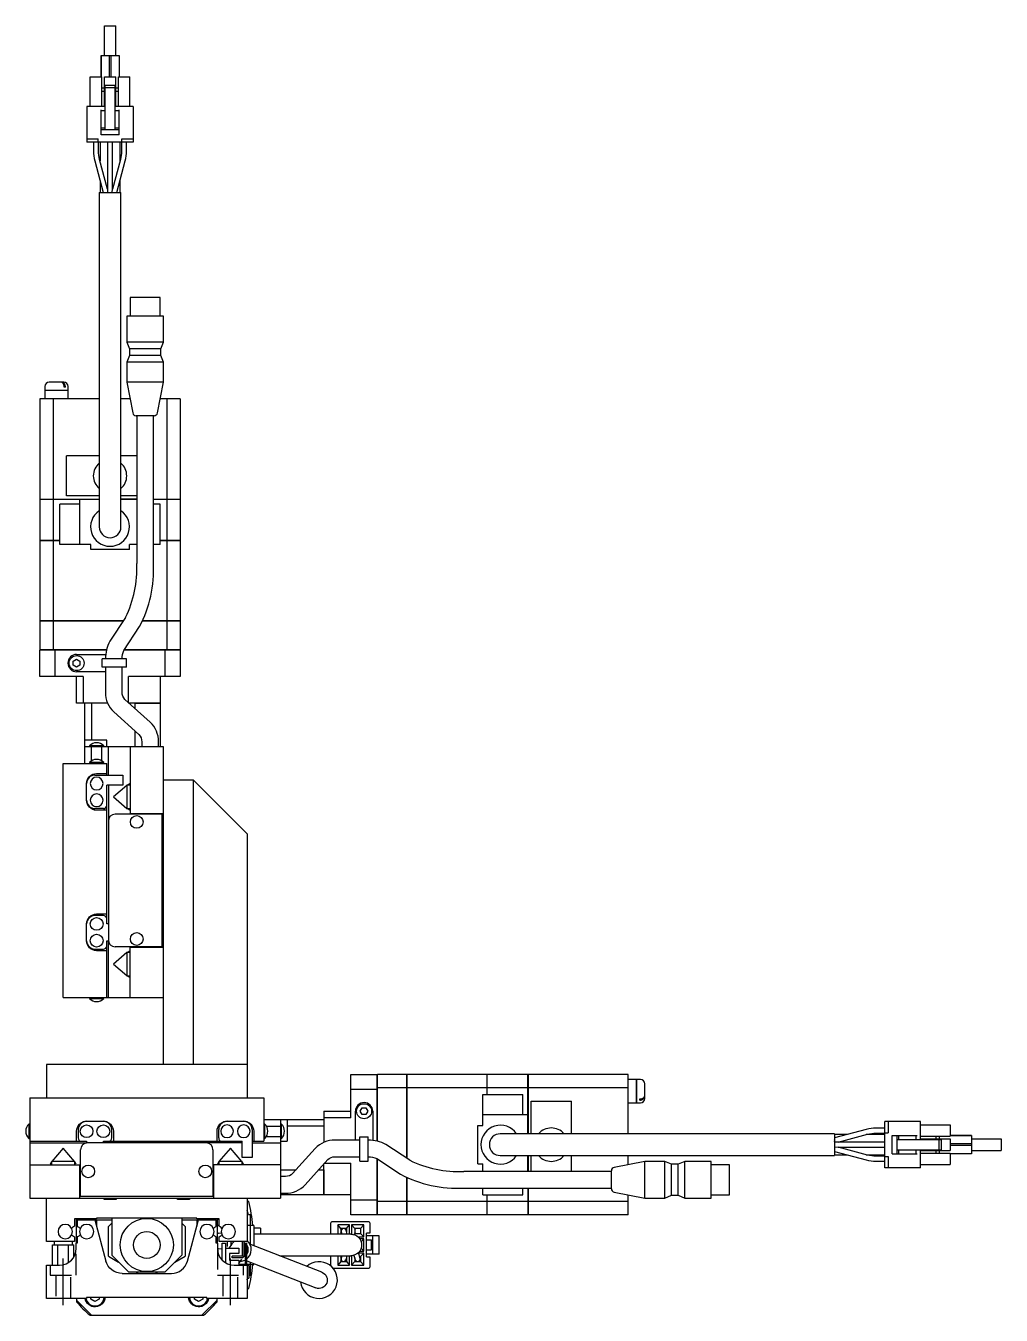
# Model space of a CAD drawing. Extents: x 0 to 1331, y -8 to 1030.
# Drawn here: x 690.7 to 982.5, y 325.6 to 711.2 of the extents above; entities that cross this region are included whole.
import ezdxf

# ---------------------------------------------------------------- set-up
doc = ezdxf.new("R2010")
doc.units = 0
doc.header["$LTSCALE"] = 0.5
doc.linetypes.add('CENTER', pattern=[50.8, 31.75, -6.35, 6.35, -6.35])
doc.linetypes.add('DASHED', pattern=[19.05, 12.7, -6.35])
for name, color, linetype in [('MSM_CENTER', 1, 'CENTER'), ('MSM_CONTINUOUS', 7, 'CONTINUOUS'), ('MSM_DASHED', 4, 'DASHED')]:
    doc.layers.add(name, color=color, linetype=linetype)

msp = doc.modelspace()

# ---------------------------------------------------------------- linework, layer by layer
at = {"layer": 'MSM_CENTER'}
for p, q in [((701.88, 328.64), (701.88, 342.64)), ((751.88, 328.64), (751.88, 342.64))]:
    msp.add_line(p, q, dxfattribs=at)
at = {"layer": 'MSM_CONTINUOUS'}
for p, q in [((714.18, 702.34), (714.18, 711.24)), ((714.18, 702.34), (714.18, 711.24)), ((714.18, 711.24), (717.58, 711.24)), ((714.18, 702.34), (714.18, 711.24)), ((717.58, 702.34), (717.58, 711.24)), ((713.18, 701.39), (713.18, 702.34)), ((713.18, 702.34), (718.58, 702.34)), ((713.18, 702.34), (713.18, 695.99)), ((715.63, 702.34), (715.63, 695.99)), ((716.13, 702.34), (716.13, 695.99)), ((718.58, 702.34), (718.58, 695.99)), ((713.18, 701.09), (713.18, 701.39)), ((713.18, 695.99), (713.18, 701.09)), ((713.18, 699.29), (713.18, 699.59)), ((713.18, 699.59), (713.18, 699.41)), ((713.18, 699.41), (713.18, 695.99)), ((713.18, 695.99), (713.18, 699.29)), ((709.98, 687.09), (709.98, 695.99)), ((709.98, 695.99), (713.38, 695.99)), ((713.38, 687.09), (713.38, 695.99)), ((714.18, 687.09), (714.18, 695.99)), ((714.18, 695.99), (717.58, 695.99)), ((717.58, 687.09), (717.58, 695.99)), ((718.38, 687.09), (718.38, 695.99)), ((718.38, 695.99), (721.78, 695.99)), ((721.78, 687.09), (721.78, 695.99)), ((713.38, 692.64), (714.18, 692.64)), ((713.38, 691.64), (714.18, 691.64)), ((714.38, 680.09), (714.38, 693.39)), ((717.38, 693.39), (714.38, 693.39)), ((717.38, 692.69), (714.38, 692.69)), ((717.38, 680.09), (717.38, 693.39)), ((717.58, 692.64), (718.38, 692.64)), ((717.58, 691.64), (718.38, 691.64)), ((708.98, 687.09), (708.98, 676.39)), ((714.38, 687.09), (708.98, 687.09)), ((722.78, 687.09), (717.38, 687.09)), ((722.78, 687.09), (722.78, 676.39)), ((713.18, 678.59), (713.18, 686.14)), ((714.38, 685.84), (713.18, 685.84)), ((718.58, 685.84), (717.38, 685.84)), ((718.58, 678.59), (718.58, 686.14)), ((714.38, 680.59), (713.18, 680.59)), ((718.58, 680.09), (713.18, 680.09)), ((718.58, 680.59), (717.38, 680.59)), ((708.98, 677.39), (712.38, 677.39)), ((722.78, 676.39), (708.98, 676.39)), ((710.93, 676.39), (710.93, 673.76)), ((712.38, 676.39), (712.38, 677.39)), ((712.43, 673.76), (712.43, 676.39)), ((712.88, 676.39), (712.88, 670.81)), ((718.58, 678.59), (713.18, 678.59)), ((715.13, 676.39), (715.13, 661.39)), ((716.63, 662.42), (716.63, 676.39)), ((718.88, 670.81), (718.88, 676.39)), ((719.33, 676.39), (719.33, 673.75)), ((719.38, 677.39), (722.78, 677.39)), ((719.38, 676.39), (719.38, 677.39)), ((720.83, 673.75), (720.83, 676.39)), ((715.13, 662.42), (712.76, 671.26)), ((719, 671.27), (716.63, 662.42)), ((711.31, 670.87), (713.85, 661.39)), ((717.9, 661.39), (720.45, 670.88)), ((712.88, 665.02), (712.88, 661.39)), ((718.88, 661.39), (718.88, 665.02)), ((712.63, 661.39), (719.13, 661.39)), ((712.63, 661.39), (712.63, 561.39)), ((716.51, 661.52), (716.63, 662.42)), ((716.63, 661.39), (716.63, 661.48)), ((719.13, 561.39), (719.13, 661.39)), ((730.88, 629.94), (721.88, 629.94)), ((721.88, 629.94), (721.88, 624.44)), ((730.88, 624.44), (730.88, 629.94)), ((731.88, 624.44), (720.88, 624.44)), ((720.88, 624.44), (720.88, 616.64)), ((731.88, 616.64), (731.88, 624.44)), ((731.88, 616.64), (720.88, 616.64)), ((720.88, 616.64), (721.73, 614.64)), ((731.03, 614.64), (721.73, 614.64)), ((721.73, 614.64), (721.73, 612.64)), ((731.03, 614.64), (731.88, 616.64)), ((731.03, 612.64), (731.03, 614.64)), ((721.73, 612.64), (720.88, 610.64)), ((731.88, 610.64), (720.88, 610.64)), ((720.88, 610.64), (720.88, 604.64)), ((731.03, 612.64), (721.73, 612.64)), ((731.88, 610.64), (731.03, 612.64)), ((731.88, 604.64), (731.88, 610.64)), ((696.38, 603.34), (696.38, 602.19)), ((703.38, 602.19), (696.38, 602.19)), ((696.38, 602.14), (696.38, 599.64)), ((703.38, 602.14), (696.38, 602.14)), ((696.43, 602.19), (696.43, 602.14)), ((702.08, 604.64), (697.68, 604.64)), ((702.17, 603.14), (702.17, 603.34)), ((702.52, 603.14), (702.17, 603.14)), ((702.52, 603.14), (702.52, 603.34)), ((703.33, 602.14), (703.33, 602.19)), ((703.38, 602.19), (703.38, 603.34)), ((703.38, 599.64), (703.38, 602.14)), ((731.88, 604.64), (720.88, 604.64)), ((720.88, 604.64), (722.68, 595.45)), ((730.07, 595.45), (731.88, 604.64)), ((712.63, 599.64), (694.88, 599.64)), ((694.88, 599.64), (694.88, 569.69)), ((698.91, 599.64), (698.91, 569.69)), ((721.86, 599.64), (719.13, 599.64)), ((736.88, 599.64), (730.89, 599.64)), ((732.85, 599.64), (732.85, 569.69)), ((736.88, 599.64), (736.88, 569.69)), ((729.09, 594.64), (723.66, 594.64)), ((723.88, 594.64), (723.88, 550.44)), ((728.88, 550.44), (728.88, 594.64)), ((702.88, 570.64), (702.88, 582.64)), ((712.63, 582.64), (702.88, 582.64)), ((723.88, 582.64), (719.13, 582.64)), ((728.88, 570.64), (728.88, 582.64)), ((694.88, 569.69), (712.63, 569.69)), ((694.88, 569.64), (694.88, 557.39)), ((694.88, 569.64), (712.63, 569.64)), ((694.93, 569.69), (694.93, 569.64)), ((698.91, 569.64), (698.91, 557.39)), ((699.16, 569.69), (699.16, 569.64)), ((700.88, 556.14), (700.88, 568.14)), ((706.88, 568.14), (700.88, 568.14)), ((712.63, 570.64), (702.88, 570.64)), ((706.88, 556.14), (706.88, 569.64)), ((723.88, 570.64), (719.13, 570.64)), ((719.13, 569.69), (723.88, 569.69)), ((723.88, 569.64), (719.13, 569.64)), ((728.88, 569.69), (736.88, 569.69)), ((728.88, 569.64), (736.88, 569.64)), ((730.88, 568.14), (728.88, 568.14)), ((730.88, 556.14), (730.88, 568.14)), ((732.59, 569.69), (732.59, 569.64)), ((732.85, 569.64), (732.85, 557.39)), ((736.83, 569.69), (736.83, 569.64)), ((736.88, 569.64), (736.88, 557.39)), ((694.88, 557.39), (700.88, 557.39)), ((694.88, 557.34), (694.88, 533.39)), ((694.88, 557.34), (700.88, 557.34)), ((694.93, 557.39), (694.93, 557.34)), ((698.91, 557.34), (698.91, 533.39)), ((699.16, 557.39), (699.16, 557.34)), ((710.1, 556.14), (700.88, 556.14)), ((710.1, 554.64), (710.1, 556.14)), ((723.88, 556.14), (721.66, 556.14)), ((721.66, 554.64), (721.66, 556.14)), ((730.88, 556.14), (728.88, 556.14)), ((730.88, 557.39), (736.88, 557.39)), ((730.88, 557.34), (736.88, 557.34)), ((732.59, 557.39), (732.59, 557.34)), ((732.85, 557.34), (732.85, 533.39)), ((736.83, 557.39), (736.83, 557.34)), ((736.88, 557.34), (736.88, 533.39)), ((721.66, 554.64), (710.1, 554.64)), ((694.88, 533.39), (719.93, 533.39)), ((694.88, 533.34), (694.88, 524.64)), ((694.88, 533.34), (719.9, 533.34)), ((694.93, 533.39), (694.93, 533.34)), ((698.91, 533.34), (698.91, 524.64)), ((699.16, 533.39), (699.16, 533.34)), ((720.54, 534.31), (715.86, 527.19)), ((725.59, 533.34), (736.88, 533.34)), ((725.62, 533.39), (736.88, 533.39)), ((732.59, 533.39), (732.59, 533.34)), ((732.85, 533.34), (732.85, 524.64)), ((736.83, 533.39), (736.83, 533.34)), ((736.88, 533.34), (736.88, 524.64)), ((720.04, 524.44), (724.71, 531.56)), ((714.85, 524.64), (694.88, 524.64)), ((694.98, 524.64), (694.88, 524.54)), ((694.88, 516.64), (694.88, 524.54)), ((714.82, 524.54), (694.88, 524.54)), ((699.42, 524.64), (699.38, 524.54)), ((699.38, 524.54), (699.38, 516.64)), ((736.88, 524.54), (720.1, 524.54)), ((736.88, 524.64), (720.16, 524.64)), ((732.34, 524.64), (732.38, 524.54)), ((732.38, 516.64), (732.38, 524.54)), ((736.88, 524.54), (736.78, 524.64)), ((736.88, 524.54), (736.88, 516.64)), ((704.88, 521.22), (705.88, 521.79)), ((704.88, 520.06), (704.88, 521.22)), ((705.88, 523.24), (714.59, 523.24)), ((705.88, 521.79), (706.88, 521.22)), ((706.88, 521.22), (706.88, 520.06)), ((713.54, 519.39), (713.54, 521.89)), ((713.79, 521.89), (713.54, 521.89)), ((720.78, 521.89), (713.79, 521.89)), ((720.78, 519.39), (720.78, 521.89)), ((705.88, 519.48), (704.88, 520.06)), ((706.88, 520.06), (705.88, 519.48)), ((714.51, 518.04), (705.88, 518.04)), ((713.79, 519.39), (713.54, 519.39)), ((720.78, 519.39), (713.79, 519.39)), ((714.51, 519.39), (714.51, 511.91)), ((719.51, 511.91), (719.51, 519.39)), ((707.88, 516.64), (694.88, 516.64)), ((705.88, 508.64), (705.88, 516.64)), ((707.88, 516.64), (707.88, 508.64)), ((736.88, 516.64), (721.38, 516.64)), ((721.38, 508.83), (721.38, 516.64)), ((730.88, 516.64), (730.88, 508.64)), ((727.88, 503), (720.35, 509.75)), ((715.17, 508.64), (705.88, 508.64)), ((708.38, 490.64), (708.38, 508.64)), ((710.38, 508.64), (710.38, 497.64)), ((717.01, 506.03), (724.54, 499.28)), ((730.88, 508.64), (721.59, 508.64)), ((723.38, 507.03), (723.38, 508.64)), ((723.38, 508.64), (730.88, 508.64)), ((730.88, 508.64), (730.88, 495.64)), ((714.88, 497.64), (708.38, 497.64)), ((714.88, 495.64), (714.88, 497.64)), ((723.38, 495.64), (723.38, 500.32)), ((731.88, 495.64), (708.38, 495.64)), ((714.03, 495.93), (709.73, 495.93)), ((709.73, 495.93), (709.73, 495.64)), ((710.34, 491.41), (710.34, 495.64)), ((713.41, 491.41), (713.41, 495.64)), ((714.03, 495.64), (714.03, 495.93)), ((715.38, 487.14), (715.38, 495.64)), ((721.88, 495.64), (721.88, 475.44)), ((725.38, 497.12), (725.38, 495.64)), ((730.38, 495.64), (730.38, 497.12)), ((731.88, 400.64), (731.88, 495.64)), ((701.88, 420.64), (701.88, 490.64)), ((701.88, 490.64), (714.88, 490.64)), ((714.03, 490.93), (709.73, 490.93)), ((709.73, 490.93), (709.73, 490.64)), ((714.03, 490.64), (714.03, 490.93)), ((714.88, 487.14), (714.88, 490.64)), ((711.38, 487.14), (719.68, 487.14)), ((711.88, 487.64), (714.88, 487.64)), ((719.68, 487.14), (719.68, 484.14)), ((708.88, 479.64), (708.88, 484.64)), ((714.88, 442.64), (714.88, 484.14)), ((719.68, 484.14), (714.88, 484.14)), ((715.38, 484.14), (715.38, 437.84)), ((720.92, 484.08), (716.88, 480.64)), ((720.88, 484.14), (720.88, 477.14)), ((721.88, 484.14), (720.88, 484.14)), ((721.75, 484.54), (721.01, 484.14)), ((721.88, 484.38), (721.75, 484.54)), ((740.88, 485.64), (731.88, 485.64)), ((740.88, 400.74), (740.88, 485.64)), ((756.88, 469.64), (740.88, 485.64)), ((716.88, 480.64), (720.92, 477.2)), ((713.88, 477.14), (711.38, 477.14)), ((714.88, 476.64), (711.88, 476.64)), ((731.38, 475.44), (717.38, 475.44)), ((720.88, 477.14), (721.88, 477.14)), ((721.01, 477.14), (721.75, 476.74)), ((721.75, 476.74), (721.88, 476.9)), ((721.88, 475.64), (731.88, 475.64)), ((730.38, 475.64), (730.38, 475.44)), ((731.38, 475.44), (731.38, 435.84)), ((756.88, 469.64), (756.88, 400.74)), ((713.88, 445.14), (711.38, 445.14)), ((711.88, 445.64), (714.88, 445.64)), ((708.88, 437.64), (708.88, 442.64)), ((715.38, 442.64), (714.88, 442.64)), ((714.88, 420.64), (714.88, 437.64)), ((714.88, 437.64), (715.39, 437.64)), ((715.38, 420.64), (715.38, 437.64)), ((731.38, 435.84), (717.38, 435.84)), ((721.88, 420.64), (721.88, 435.84)), ((730.38, 435.84), (730.38, 435.64)), ((711.38, 435.14), (713.88, 435.14)), ((714.88, 434.64), (711.88, 434.64)), ((720.95, 434.1), (716.88, 430.64)), ((720.88, 434.14), (720.88, 427.14)), ((721.88, 434.14), (720.88, 434.14)), ((721.75, 434.54), (721.01, 434.14)), ((721.88, 434.38), (721.75, 434.54)), ((731.88, 435.64), (721.88, 435.64)), ((716.88, 430.64), (720.93, 427.19)), ((720.88, 427.14), (721.88, 427.14)), ((721.01, 427.14), (721.75, 426.74)), ((721.75, 426.74), (721.88, 426.9)), ((701.88, 420.64), (731.88, 420.64)), ((709.73, 420.64), (709.73, 420.35)), ((709.73, 420.35), (714.03, 420.35)), ((714.03, 420.35), (714.03, 420.64)), ((756.88, 400.64), (696.88, 400.64)), ((696.88, 400.64), (696.88, 390.64)), ((731.88, 400.74), (740.88, 400.74)), ((740.88, 400.74), (740.98, 400.64)), ((756.78, 400.64), (756.88, 400.74)), ((756.88, 400.64), (756.88, 390.64)), ((787.88, 384.64), (787.88, 397.64)), ((787.88, 397.64), (795.78, 397.64)), ((795.78, 377.69), (795.78, 397.64)), ((795.88, 397.54), (795.78, 397.64)), ((795.88, 377.67), (795.88, 397.64)), ((804.58, 397.64), (795.88, 397.64)), ((804.58, 397.64), (804.58, 372.61)), ((804.63, 397.59), (804.58, 397.59)), ((804.63, 397.64), (804.63, 372.58)), ((828.58, 397.64), (804.63, 397.64)), ((828.58, 397.64), (828.58, 391.64)), ((828.63, 397.59), (828.58, 397.59)), ((840.88, 397.64), (828.63, 397.64)), ((828.63, 397.64), (828.63, 391.64)), ((840.88, 379.89), (840.88, 397.64)), ((840.93, 397.59), (840.88, 397.59)), ((840.93, 397.64), (840.93, 379.89)), ((870.88, 397.64), (840.93, 397.64)), ((870.88, 379.89), (870.88, 397.64)), ((804.58, 393.61), (795.88, 393.61)), ((804.63, 393.35), (804.58, 393.35)), ((828.58, 393.61), (804.63, 393.61)), ((828.63, 393.35), (828.58, 393.35)), ((840.88, 393.61), (828.63, 393.61)), ((840.93, 393.35), (840.88, 393.35)), ((870.88, 393.61), (840.93, 393.61)), ((873.38, 396.14), (870.88, 396.14)), ((873.38, 389.14), (873.38, 396.14)), ((873.43, 396.09), (873.38, 396.09)), ((873.43, 389.14), (873.43, 396.14)), ((874.58, 396.14), (873.43, 396.14)), ((875.88, 390.44), (875.88, 394.84)), ((691.88, 390.64), (761.88, 390.64)), ((691.88, 390.64), (691.88, 360.64)), ((761.88, 390.64), (761.88, 377.64)), ((795.78, 393.14), (787.88, 393.14)), ((795.88, 393.1), (795.78, 393.14)), ((827.38, 382.42), (827.38, 391.64)), ((827.38, 391.64), (839.38, 391.64)), ((839.38, 385.64), (839.38, 391.64)), ((841.88, 379.89), (841.88, 389.64)), ((841.88, 389.64), (853.88, 389.64)), ((853.88, 379.89), (853.88, 389.64)), ((874.38, 390.35), (874.58, 390.35)), ((874.38, 389.99), (874.38, 390.35)), ((874.38, 389.99), (874.58, 389.99)), ((779.88, 386.64), (779.88, 377.35)), ((779.88, 386.64), (787.88, 386.64)), ((789.28, 378.01), (789.28, 386.64)), ((790.72, 386.64), (791.3, 387.64)), ((791.3, 385.64), (790.72, 386.64)), ((791.3, 387.64), (792.45, 387.64)), ((792.45, 385.64), (791.3, 385.64)), ((792.45, 387.64), (793.03, 386.64)), ((793.03, 386.64), (792.45, 385.64)), ((794.48, 386.64), (794.48, 377.93)), ((827.38, 385.64), (840.88, 385.64)), ((870.88, 389.14), (873.38, 389.14)), ((873.38, 389.19), (873.43, 389.19)), ((873.43, 389.14), (874.58, 389.14)), ((691.58, 382.79), (691.58, 378.49)), ((691.88, 382.79), (691.58, 382.79)), ((708.88, 383.64), (713.88, 383.64)), ((750.88, 383.64), (755.88, 383.64)), ((761.88, 384.14), (779.88, 384.14)), ((762.17, 382.79), (761.88, 382.79)), ((762.17, 378.49), (762.17, 382.79)), ((762.65, 382.17), (766.88, 382.17)), ((766.88, 384.14), (766.88, 360.64)), ((767.17, 382.79), (766.88, 382.79)), ((767.17, 378.49), (767.17, 382.79)), ((768.88, 384.14), (768.88, 377.64)), ((779.88, 382.14), (768.88, 382.14)), ((787.88, 384.64), (779.88, 384.64)), ((825.88, 370.86), (825.88, 382.42)), ((825.88, 382.42), (827.38, 382.42)), ((958.33, 383.54), (947.63, 383.54)), ((947.63, 369.74), (947.63, 383.54)), ((948.63, 383.54), (948.63, 380.14)), ((958.33, 378.14), (958.33, 383.54)), ((958.33, 382.54), (967.23, 382.54)), ((967.23, 382.54), (967.23, 379.14)), ((691.58, 378.49), (691.88, 378.49)), ((705.88, 377.64), (705.88, 380.64)), ((706.38, 381.14), (706.38, 378.64)), ((716.38, 378.64), (716.38, 381.14)), ((716.88, 380.64), (716.88, 377.64)), ((747.88, 377.64), (747.88, 380.64)), ((748.38, 378.64), (748.38, 381.14)), ((758.38, 381.14), (758.38, 372.84)), ((758.88, 380.64), (758.88, 377.64)), ((761.88, 378.49), (762.17, 378.49)), ((762.65, 379.1), (766.88, 379.1)), ((766.88, 378.49), (767.17, 378.49)), ((790.63, 378.01), (783.15, 378.01)), ((790.63, 378.98), (793.13, 378.98)), ((790.63, 378.72), (790.63, 378.98)), ((790.63, 371.74), (790.63, 378.72)), ((793.13, 378.72), (793.13, 378.98)), ((793.13, 371.74), (793.13, 378.72)), ((932.63, 379.89), (832.63, 379.89)), ((942.11, 381.21), (932.63, 378.66)), ((932.63, 379.89), (932.63, 373.39)), ((936.26, 379.64), (932.63, 379.64)), ((933.66, 377.39), (942.5, 379.76)), ((947.63, 379.64), (942.05, 379.64)), ((947.63, 381.59), (945, 381.59)), ((945, 380.09), (947.63, 380.09)), ((947.63, 380.14), (948.63, 380.14)), ((949.83, 373.94), (949.83, 379.34)), ((949.83, 379.34), (957.38, 379.34)), ((951.33, 373.94), (951.33, 379.34)), ((951.33, 378.14), (964.63, 378.14)), ((951.83, 378.14), (951.83, 379.34)), ((957.08, 378.14), (957.08, 379.34)), ((958.33, 379.14), (967.23, 379.14)), ((958.33, 378.34), (967.23, 378.34)), ((962.88, 379.14), (962.88, 378.34)), ((963.88, 379.14), (963.88, 378.34)), ((963.93, 375.14), (963.93, 378.14)), ((964.63, 375.14), (964.63, 378.14)), ((967.23, 379.34), (970.53, 379.34)), ((970.64, 379.34), (967.23, 379.34)), ((967.23, 379.34), (972.33, 379.34)), ((973.58, 379.34), (967.23, 379.34)), ((967.23, 378.34), (967.23, 374.94)), ((970.53, 379.34), (970.83, 379.34)), ((970.83, 379.34), (970.64, 379.34)), ((972.33, 379.34), (972.63, 379.34)), ((972.63, 379.34), (973.58, 379.34)), ((973.58, 379.34), (973.58, 373.94)), ((973.58, 378.34), (982.48, 378.34)), ((973.58, 378.34), (982.48, 378.34)), ((973.58, 378.34), (982.48, 378.34)), ((982.48, 378.34), (982.48, 374.94)), ((691.88, 377.64), (708.88, 377.64)), ((691.88, 377.14), (708.88, 377.14)), ((701.88, 375.64), (698.43, 371.58)), ((705.28, 371.64), (701.88, 375.64)), ((707.08, 361.14), (707.08, 375.14)), ((708.88, 377.64), (708.88, 377.13)), ((755.38, 377.14), (709.08, 377.14)), ((713.88, 377.14), (713.88, 377.64)), ((713.88, 377.64), (755.38, 377.64)), ((746.68, 375.14), (746.68, 361.14)), ((751.88, 375.64), (748.44, 371.59)), ((755.28, 371.64), (751.88, 375.64)), ((755.38, 372.84), (755.38, 377.64)), ((758.38, 377.64), (761.88, 377.64)), ((758.38, 377.14), (766.88, 377.14)), ((766.88, 377.64), (768.88, 377.64)), ((777.27, 375.5), (770.51, 367.98)), ((805.54, 371.98), (798.43, 376.66)), ((932.72, 377.39), (932.63, 377.67)), ((947.63, 377.39), (932.63, 377.39)), ((932.63, 375.89), (932.72, 375.89)), ((932.63, 374.61), (942.12, 372.07)), ((932.76, 376), (933.66, 375.89)), ((933.66, 375.89), (947.63, 375.89)), ((942.5, 373.52), (933.66, 375.89)), ((951.33, 375.14), (964.63, 375.14)), ((951.83, 373.94), (951.83, 375.14)), ((957.08, 373.94), (957.08, 375.14)), ((958.33, 369.74), (958.33, 375.14)), ((958.33, 374.94), (967.23, 374.94)), ((958.33, 374.14), (967.23, 374.14)), ((962.88, 374.94), (962.88, 374.14)), ((963.88, 374.94), (963.88, 374.14)), ((973.58, 376.89), (967.23, 376.89)), ((973.58, 376.39), (967.23, 376.39)), ((967.23, 374.14), (967.23, 370.74)), ((973.58, 374.94), (982.48, 374.94)), ((691.88, 370.64), (707.08, 370.64)), ((698.38, 371.51), (697.98, 370.76)), ((697.98, 370.76), (698.14, 370.64)), ((705.38, 371.64), (698.38, 371.64)), ((698.38, 371.64), (698.38, 370.64)), ((705.38, 370.64), (705.38, 371.64)), ((705.78, 370.76), (705.38, 371.51)), ((705.62, 370.64), (705.78, 370.76)), ((706.88, 360.64), (706.88, 370.64)), ((766.88, 370.64), (746.68, 370.64)), ((746.88, 370.64), (746.88, 360.64)), ((748.38, 371.51), (747.98, 370.76)), ((747.98, 370.76), (748.14, 370.64)), ((755.38, 371.64), (748.38, 371.64)), ((748.38, 371.64), (748.38, 370.64)), ((758.38, 372.84), (755.38, 372.84)), ((755.38, 370.64), (755.38, 371.64)), ((755.78, 370.76), (755.38, 371.51)), ((755.62, 370.64), (755.78, 370.76)), ((774.24, 364.64), (780.99, 372.17)), ((779.88, 361.64), (779.88, 370.93)), ((780.07, 371.14), (787.88, 371.14)), ((783.15, 373.01), (790.63, 373.01)), ((787.88, 355.64), (787.88, 371.14)), ((790.63, 371.74), (793.13, 371.74)), ((795.68, 372.48), (802.8, 367.8)), ((795.78, 355.64), (795.78, 372.42)), ((795.88, 355.64), (795.88, 372.35)), ((825.88, 370.86), (827.38, 370.86)), ((827.38, 368.64), (827.38, 370.86)), ((832.63, 373.39), (932.63, 373.39)), ((840.88, 368.64), (840.88, 373.39)), ((840.93, 373.39), (840.93, 368.64)), ((841.88, 368.64), (841.88, 373.39)), ((853.88, 368.64), (853.88, 373.39)), ((875.88, 371.64), (866.68, 369.83)), ((870.88, 370.66), (870.88, 373.39)), ((875.88, 360.64), (875.88, 371.64)), ((881.88, 371.64), (875.88, 371.64)), ((881.88, 360.64), (881.88, 371.64)), ((883.88, 370.79), (881.88, 371.64)), ((883.88, 361.49), (883.88, 370.79)), ((885.88, 370.79), (883.88, 370.79)), ((887.88, 371.64), (885.88, 370.79)), ((885.88, 361.49), (885.88, 370.79)), ((887.88, 360.64), (887.88, 371.64)), ((895.68, 371.64), (887.88, 371.64)), ((895.68, 360.64), (895.68, 371.64)), ((901.18, 370.64), (895.68, 370.64)), ((901.18, 361.64), (901.18, 370.64)), ((932.63, 373.64), (936.26, 373.64)), ((942.05, 373.64), (947.63, 373.64)), ((947.63, 373.19), (944.99, 373.19)), ((944.99, 371.69), (947.63, 371.69)), ((947.63, 373.14), (948.63, 373.14)), ((948.63, 373.14), (948.63, 369.74)), ((949.83, 373.94), (957.38, 373.94)), ((958.33, 370.74), (967.23, 370.74)), ((973.58, 373.94), (967.23, 373.94)), ((766.88, 369.14), (771.56, 369.14)), ((768.36, 367.14), (766.88, 367.14)), ((778.27, 369.14), (779.88, 369.14)), ((779.88, 369.14), (779.88, 361.64)), ((804.58, 366.92), (804.58, 355.64)), ((804.63, 366.9), (804.63, 355.64)), ((865.88, 368.64), (821.68, 368.64)), ((865.88, 363.43), (865.88, 368.85)), ((958.33, 369.74), (947.63, 369.74)), ((821.68, 363.64), (865.88, 363.64)), ((827.38, 361.64), (827.38, 363.64)), ((839.38, 361.64), (839.38, 363.64)), ((840.88, 363.64), (840.88, 355.64)), ((840.93, 363.64), (840.93, 355.64)), ((841.88, 363.64), (853.88, 363.64)), ((691.88, 360.64), (766.88, 360.64)), ((696.88, 347.64), (696.88, 360.64)), ((707.08, 362.14), (706.88, 362.14)), ((746.68, 361.14), (707.08, 361.14)), ((714.08, 360.29), (714.08, 360.64)), ((717.68, 360.29), (714.08, 360.29)), ((716.63, 360.64), (716.63, 360.29)), ((717.68, 360.64), (717.68, 360.29)), ((736.08, 360.29), (736.08, 360.64)), ((739.68, 360.29), (736.08, 360.29)), ((737.13, 360.29), (737.13, 360.64)), ((739.68, 360.64), (739.68, 360.29)), ((746.88, 362.14), (746.68, 362.14)), ((756.88, 360.64), (756.88, 347.64)), ((757.45, 359.64), (756.88, 359.64)), ((766.88, 362.14), (768.36, 362.14)), ((779.88, 361.64), (766.88, 361.64)), ((787.88, 361.64), (779.88, 361.64)), ((787.88, 360.14), (795.78, 360.14)), ((795.88, 360.18), (795.78, 360.14)), ((804.58, 359.67), (795.88, 359.67)), ((804.63, 359.92), (804.58, 359.92)), ((828.58, 359.67), (804.63, 359.67)), ((827.38, 361.64), (839.38, 361.64)), ((828.58, 361.64), (828.58, 355.64)), ((828.63, 359.92), (828.58, 359.92)), ((828.63, 361.64), (828.63, 355.64)), ((840.88, 359.67), (828.63, 359.67)), ((840.93, 359.92), (840.88, 359.92)), ((870.88, 359.67), (840.93, 359.67)), ((866.68, 362.44), (875.88, 360.64)), ((870.88, 355.64), (870.88, 361.62)), ((875.88, 360.64), (881.88, 360.64)), ((881.88, 360.64), (883.88, 361.49)), ((883.88, 361.49), (885.88, 361.49)), ((885.88, 361.49), (887.88, 360.64)), ((887.88, 360.64), (895.68, 360.64)), ((895.68, 361.64), (901.18, 361.64)), ((757.28, 355.64), (756.88, 357.03)), ((757.88, 355.64), (757.28, 355.64)), ((757.88, 346.81), (757.88, 355.64)), ((795.78, 355.64), (787.88, 355.64)), ((795.78, 355.64), (795.88, 355.74)), ((804.58, 355.64), (795.88, 355.64)), ((804.63, 355.69), (804.58, 355.69)), ((828.58, 355.64), (804.63, 355.64)), ((828.63, 355.69), (828.58, 355.69)), ((840.88, 355.64), (828.63, 355.64)), ((840.93, 355.69), (840.88, 355.69)), ((870.88, 355.64), (840.93, 355.64)), ((705.28, 352.25), (704.92, 352.04)), ((711.88, 354.44), (705.28, 354.44)), ((705.28, 354.44), (705.28, 352.25)), ((705.88, 347.14), (705.88, 354.44)), ((706.08, 354.14), (706.08, 352.17)), ((706.08, 354.14), (716.38, 354.14)), ((711.38, 354.14), (714.67, 341.84)), ((741.88, 354.64), (711.88, 354.64)), ((711.88, 354.64), (711.88, 354.44)), ((711.88, 354.14), (711.88, 352.27)), ((716.38, 353.14), (715.38, 352.14)), ((715.38, 343.33), (715.38, 352.14)), ((716.38, 354.64), (716.38, 343.64)), ((737.38, 354.64), (737.38, 343.64)), ((737.38, 354.14), (747.68, 354.14)), ((738.38, 352.14), (737.38, 353.14)), ((738.38, 352.14), (738.38, 343.33)), ((739.08, 341.84), (742.38, 354.14)), ((741.88, 354.44), (741.88, 354.64)), ((748.48, 354.44), (741.88, 354.44)), ((741.88, 354.14), (741.88, 352.27)), ((747.68, 352.17), (747.68, 354.14)), ((747.88, 354.44), (747.88, 347.14)), ((748.48, 352.42), (747.88, 352.42)), ((748.33, 354.27), (748.48, 354.26)), ((748.48, 352.25), (748.48, 354.44)), ((748.84, 352.04), (748.48, 352.25)), ((757.88, 352.42), (756.88, 352.42)), ((758.88, 352.46), (757.88, 352.46)), ((758.88, 352.46), (758.88, 346.42)), ((760.88, 351.64), (758.88, 351.64)), ((760.88, 351.64), (760.88, 349.89)), ((781.98, 349.89), (781.98, 353.24)), ((793.28, 353.54), (782.28, 353.54)), ((787.53, 352.64), (783.98, 352.64)), ((783.98, 352.64), (783.98, 349.89)), ((784.88, 351.59), (783.98, 352.64)), ((784.88, 351.59), (784.88, 350.09)), ((786.63, 351.59), (784.88, 351.59)), ((784.88, 351.21), (785.25, 351.59)), ((786.82, 349.89), (786.47, 351.05)), ((786.63, 351.59), (787.53, 352.64)), ((786.63, 351.59), (786.63, 350.53)), ((787.53, 349.89), (787.53, 352.64)), ((788.13, 352.64), (788.13, 349.88)), ((791.78, 352.64), (788.13, 352.64)), ((789.08, 351.59), (788.13, 352.64)), ((789.08, 351.59), (789.08, 350.09)), ((790.83, 351.59), (789.08, 351.59)), ((789.08, 351.21), (789.45, 351.59)), ((790.83, 351.59), (791.78, 352.64)), ((790.83, 351.59), (790.83, 350.09)), ((791.78, 349.04), (791.78, 352.64)), ((793.58, 353.24), (793.58, 350.14)), ((705.28, 347.64), (696.88, 347.64)), ((699.13, 347.64), (699.13, 346.64)), ((704.63, 346.64), (704.63, 347.64)), ((704.92, 349.24), (705.28, 349.03)), ((705.28, 349.03), (705.28, 347.64)), ((705.78, 345.64), (705.78, 347.14)), ((706.08, 347.14), (705.78, 347.14)), ((706.08, 349.1), (706.08, 347.14)), ((747.68, 347.14), (747.68, 349.1)), ((747.98, 347.14), (747.68, 347.14)), ((747.98, 347.14), (747.98, 345.64)), ((748.33, 350.21), (749.16, 350.28)), ((748.48, 349.03), (748.84, 349.24)), ((748.48, 347.64), (748.48, 349.03)), ((756.88, 347.64), (748.48, 347.64)), ((749.38, 342.17), (749.38, 347.14)), ((749.38, 347.14), (750.38, 347.14)), ((750.38, 347.14), (750.38, 341.37)), ((750.98, 346.23), (750.98, 347.64)), ((752.08, 346.62), (752.08, 347.64)), ((755.38, 347.64), (755.38, 343.34)), ((755.88, 347.64), (755.88, 343.34)), ((756.28, 347.14), (756.78, 347.14)), ((756.28, 347.14), (756.28, 340.64)), ((756.78, 340.64), (756.78, 347.14)), ((787.88, 349.89), (758.88, 349.89)), ((784.88, 350.09), (784.71, 349.89)), ((785.17, 350.17), (784.88, 350.46)), ((784.88, 350.09), (785.19, 350.09)), ((785.03, 350.62), (785.25, 349.89)), ((789.08, 350.09), (788.78, 349.76)), ((789.45, 350.09), (789.08, 350.46)), ((789.08, 350.09), (790.83, 350.09)), ((790.07, 349.04), (791.78, 349.04)), ((791.78, 348.44), (790.58, 348.44)), ((790.83, 350.09), (791.78, 349.04)), ((790.99, 347.57), (791.78, 348.44)), ((791.78, 344.84), (791.78, 348.44)), ((793.58, 350.14), (792.58, 350.14)), ((792.58, 343.14), (792.58, 350.14)), ((796.38, 349.34), (792.58, 349.34)), ((792.58, 348.14), (794.08, 348.14)), ((794.08, 345.14), (794.08, 348.14)), ((794.46, 343.94), (794.46, 349.34)), ((796.38, 343.94), (796.38, 349.34)), ((698.7, 340.64), (698.7, 346.64)), ((698.7, 346.64), (705.05, 346.64)), ((700.29, 340.64), (700.29, 346.64)), ((703.46, 341.42), (703.46, 346.64)), ((705.05, 343.05), (705.05, 346.64)), ((715.38, 343.33), (718.46, 341.55)), ((716.38, 343.64), (721.38, 338.64)), ((732.38, 338.64), (737.38, 343.64)), ((735.29, 341.55), (738.38, 343.33)), ((749.38, 345.38), (748.33, 345.47)), ((750.38, 345.64), (754.38, 345.64)), ((752.29, 346.92), (751.4, 345.64)), ((754.38, 344.14), (751.58, 344.14)), ((751.58, 344.14), (751.58, 342.14)), ((752.38, 342.84), (752.38, 343.34)), ((755.38, 343.34), (752.38, 343.34)), ((754.38, 345.64), (754.38, 344.14)), ((755.88, 343.32), (756.28, 343.9)), ((779.28, 338.47), (757.75, 346.86)), ((766.66, 343.39), (787.88, 343.39)), ((781.98, 340.3), (781.98, 343.39)), ((783.98, 343.39), (783.98, 340.64)), ((784.88, 343.19), (784.71, 343.39)), ((784.88, 343.19), (784.88, 341.69)), ((785.19, 343.19), (784.88, 343.19)), ((785.25, 343.39), (785.03, 342.65)), ((786.47, 342.22), (786.82, 343.39)), ((787.53, 340.64), (787.53, 343.39)), ((788.13, 343.4), (788.13, 340.64)), ((788.91, 343.37), (788.78, 343.52)), ((788.86, 343.54), (789.23, 342.24)), ((790.67, 342.64), (790.19, 344.36)), ((791.78, 344.24), (790.23, 344.24)), ((790.52, 343.19), (790.83, 343.19)), ((790.58, 344.84), (791.78, 344.84)), ((790.83, 343.19), (791.78, 344.24)), ((790.83, 343.19), (790.83, 341.69)), ((790.99, 345.71), (791.78, 344.84)), ((791.78, 340.64), (791.78, 344.24)), ((792.58, 345.14), (794.08, 345.14)), ((796.38, 343.94), (792.58, 343.94)), ((696.88, 330.64), (696.88, 340.64)), ((696.88, 340.64), (700.78, 340.64)), ((749.38, 342.69), (749.17, 342.39)), ((751.58, 342.14), (754.38, 342.14)), ((755.38, 342.84), (752.38, 342.84)), ((752.98, 340.64), (756.88, 340.64)), ((754.38, 341.14), (755.26, 342.42)), ((754.38, 342.14), (754.38, 340.64)), ((754.38, 340.86), (756.28, 340.86)), ((756.2, 342.1), (756.28, 342.07)), ((756.78, 341.88), (777.47, 333.81)), ((756.78, 340.86), (757.88, 340.86)), ((756.88, 340.64), (756.88, 330.64)), ((757.38, 340.54), (756.88, 340.54)), ((757.38, 340.54), (757.38, 336.74)), ((757.88, 337.64), (757.88, 341.45)), ((757.88, 340.82), (758.88, 340.82)), ((758.88, 341.06), (758.88, 340.82)), ((782.54, 339.74), (793.28, 339.74)), ((784.88, 341.69), (783.98, 340.64)), ((783.98, 340.64), (787.53, 340.64)), ((784.88, 342.81), (785.17, 343.1)), ((785.25, 341.69), (784.88, 342.06)), ((784.88, 341.69), (786.63, 341.69)), ((786.63, 342.75), (786.63, 341.69)), ((786.63, 341.69), (787.53, 340.64)), ((789.08, 341.69), (788.13, 340.64)), ((788.13, 340.64), (791.78, 340.64)), ((789.08, 342.78), (789.08, 341.69)), ((789.45, 341.69), (789.08, 342.06)), ((789.08, 341.69), (790.83, 341.69)), ((790.83, 341.69), (791.78, 340.64)), ((792.58, 343.14), (793.58, 343.14)), ((793.58, 343.14), (793.58, 340.04)), ((719.5, 338.14), (734.25, 338.14)), ((721.38, 338.64), (732.38, 338.64)), ((723.51, 338.64), (724.38, 338.14)), ((729.38, 338.14), (730.24, 338.64)), ((756.88, 336.24), (757.02, 336.74)), ((756.88, 336.74), (757.38, 336.74)), ((757.38, 337.64), (757.88, 337.64)), ((756.88, 333.64), (757.45, 333.64)), ((708.88, 330.64), (696.88, 330.64)), ((705.88, 330.64), (705.88, 329.67)), ((705.88, 330.14), (710.38, 325.64)), ((744.88, 330.94), (708.88, 330.94)), ((708.88, 330.94), (708.88, 330.64)), ((710.13, 330.42), (710.13, 330.94)), ((711.38, 329.69), (710.13, 330.42)), ((712.63, 330.42), (711.38, 329.69)), ((712.63, 330.94), (712.63, 330.42)), ((741.13, 330.42), (741.13, 330.94)), ((742.38, 329.69), (741.13, 330.42)), ((743.63, 330.42), (742.38, 329.69)), ((743.38, 325.64), (747.88, 330.14)), ((743.63, 330.94), (743.63, 330.42)), ((744.88, 330.64), (744.88, 330.94)), ((756.88, 330.64), (744.88, 330.64)), ((747.88, 329.67), (747.88, 330.64)), ((709.91, 325.64), (743.85, 325.64))]:
    msp.add_line(p, q, dxfattribs=at)
for centre, radius in [((705.88, 520.64), 2.25), ((723.88, 473.14), 1.9), ((711.88, 442.64), 1.9), ((723.88, 438.14), 1.9), ((711.88, 437.64), 1.9), ((791.88, 386.64), 2.25), ((708.88, 380.64), 1.9), ((713.88, 380.64), 1.9), ((709.38, 368.64), 1.9), ((744.38, 368.64), 1.9), ((726.88, 346.64), 7.95), ((726.88, 346.64), 4)]:
    msp.add_circle(centre, radius, dxfattribs=at)
at = {"layer": 'MSM_CONTINUOUS', "extrusion": (0, 0, -1)}
for centre, radius in [((-711.88, 484.64), 1.9), ((-711.88, 479.64), 1.9), ((-750.88, 380.64), 1.9), ((-755.88, 380.64), 1.9), ((-702.48, 350.64), 2.15), ((-708.88, 350.64), 2.15), ((-744.88, 350.64), 2.15), ((-751.28, 350.64), 2.15)]:
    msp.add_circle(centre, radius, dxfattribs=at)
at = {"layer": 'MSM_CONTINUOUS'}
for centre, radius, start, end in [((722.08, 673.76), 11.15, 179.9911, 195.0006), ((709.72, 673.75), 11.11, 345, 0.006), ((697.68, 603.34), 1.3, 90, 180), ((701.21, 603.83), 0.809, 33.6126, 87.2927), ((701.52, 603.75), 0.891, 28.7486, 85.0367), ((700.56, 603.36), 1.61, 359.2584, 34.7863), ((702.08, 603.34), 1.3, 0, 90), ((700.86, 603.35), 1.66, 359.4455, 29.7231), ((723.66, 595.64), 1, 191.1187, 270), ((729.09, 595.64), 1, 270, 348.8813), ((715.88, 576.64), 5, 130.5416, 229.4584), ((715.88, 576.64), 5, 310.5416, 49.4584), ((715.88, 561.39), 5.82, 123.9465, 56.0535), ((715.88, 561.39), 3.25, 180, 360), ((690.76, 548.88), 33.15, 333.9155, 2.6872), ((692.57, 548.54), 36.36, 332.1486, 2.9777), ((725.26, 521.99), 10.74, 151.0436, 180.5246), ((705.88, 520.64), 2.6, 90, 270), ((722.4, 511.8), 7.9, 179.1704, 226.9119), ((722.48, 497.23), 7.9, 359.1704, 46.9119), ((711.88, 493.84), 3, 44.22, 135.78), ((711.88, 488.84), 3, 44.22, 135.78), ((711.38, 484.64), 2.5, 90, 180), ((711.38, 479.64), 2.5, 180, 270), ((713.88, 478.14), 1, 270, 0), ((717.38, 473.44), 2, 90, 180), ((711.38, 442.64), 2.5, 90, 180), ((713.88, 444.14), 1, 0, 90), ((711.38, 437.64), 2.5, 180, 270), ((713.88, 436.14), 1, 270, 0), ((717.38, 437.84), 2, 180, 270), ((711.88, 422.44), 3, 224.22, 315.78), ((874.58, 394.84), 1.3, 0, 90), ((874.6, 391.96), 1.61, 269.2584, 304.7863), ((874.58, 390.44), 1.3, 270, 360), ((874.59, 391.66), 1.66, 269.4455, 299.7231), ((874.99, 390.99), 0.891, 298.7486, 355.0367), ((875.07, 391.31), 0.809, 303.6126, 357.2927), ((791.88, 386.64), 2.6, 0, 180), ((693.68, 380.64), 3, 134.22, 225.78), ((708.88, 381.14), 2.5, 90, 180), ((713.88, 381.14), 2.5, 0, 90), ((750.88, 381.14), 2.5, 90, 180), ((755.88, 381.14), 2.5, 0, 90), ((760.08, 380.64), 3, 314.22, 45.78), ((765.08, 380.64), 3, 314.22, 45.78), ((832.63, 376.64), 5.82, 33.9465, 326.0534), ((707.38, 378.64), 1, 180, 270), ((715.38, 378.64), 1, 270, 0), ((749.38, 378.64), 1, 180, 270), ((783.03, 370.11), 7.9, 89.1704, 136.9119), ((793.23, 367.26), 10.74, 61.0436, 90.5246), ((832.63, 376.64), 3.25, 90, 270), ((847.88, 376.64), 5, 40.5416, 139.4584), ((927.7, 376.51), 5.17, 9.8115, 17.9539), ((945, 370.44), 11.15, 89.9911, 105.0006), ((709.08, 375.14), 2, 90, 180), ((744.68, 375.14), 2, 0, 90), ((936.53, 374.55), 4.04, 158.9093, 165.0635), ((820.12, 401.76), 33.15, 243.9155, 272.6872), ((847.88, 376.64), 5, 220.5416, 319.4584), ((944.99, 382.8), 11.11, 255, 270.006), ((819.78, 399.95), 36.36, 242.1486, 272.9777), ((866.88, 368.85), 1, 101.1187, 180), ((768.47, 370.03), 7.9, 269.1704, 316.9119), ((866.88, 363.43), 1, 180, 258.8813), ((698.87, 346.64), 60, 5.5664, 12.5133), ((705.79, 350.52), 1.75, 120, 142.4351), ((748.38, 354.77), 0.5, 221.2054, 265), ((747.96, 350.52), 1.75, 37.5649, 60), ((782.28, 353.24), 0.3, 90, 180), ((785.75, 350.84), 0.75, 16.5209, 196.5209), ((793.28, 353.24), 0.3, 360, 90), ((705.79, 350.75), 1.75, 217.5649, 240), ((748.38, 349.71), 0.5, 95, 180), ((747.96, 350.75), 1.75, 300, 322.4351), ((754.65, 345.24), 3.5, 307.4801, 50.4273), ((700.78, 345.64), 5, 270, 0), ((748.38, 345.97), 0.5, 216.8699, 265), ((752.98, 345.64), 5, 180, 270), ((755.38, 343.34), 0.5, 270, 0), ((734.25, 343.14), 5, 270, 345), ((754.65, 345.24), 3.5, 272.3831, 297.7509), ((698.87, 346.64), 60, 347.4867, 354.4336), ((778.38, 336.14), 5.5, 185.7366, 131.6652), ((785.75, 342.44), 0.75, 163.4791, 343.4791), ((789.95, 342.44), 0.75, 195.6242, 15.6242), ((793.28, 340.04), 0.3, 270, 360), ((726.88, 346.64), 27, 218.9424, 231.0576), ((711.38, 331.14), 2.75, 190.4757, 355.8294), ((742.38, 331.14), 2.75, 184.1706, 349.5243), ((726.88, 346.64), 27, 308.9424, 321.0576)]:
    msp.add_arc(centre, radius, start, end, dxfattribs=at)
at = {"layer": 'MSM_CONTINUOUS', "extrusion": (0, 0, -1)}
for centre, radius, start, end in [((-722.08, 673.76), 9.65, 345.0035, 0.008), ((-709.72, 673.75), 9.61, 179.9909, 195.0002), ((-726.17, 521.87), 6.65, 0.1766, 22.7547), ((-722.49, 511.83), 2.98, 315.8822, 1.5929), ((-722.39, 497.2), 2.98, 135.8822, 181.5929), ((-711.88, 484.64), 3, 0, 90), ((-711.88, 479.64), 3, 270, 0), ((-711.88, 442.64), 3, 0, 90), ((-711.88, 437.64), 3, 270, 0), ((-708.88, 380.64), 3, 0, 90), ((-713.88, 380.64), 3, 90, 180), ((-750.88, 380.64), 3, 0, 90), ((-755.88, 380.64), 3, 90, 180), ((-945, 370.43), 9.65, 75.0035, 90.008), ((-783.07, 370.02), 2.98, 45.8822, 91.5929), ((-793.11, 366.34), 6.65, 90.1766, 112.7547), ((-944.99, 382.8), 9.61, 269.9909, 285.0002), ((-768.44, 370.12), 2.98, 225.8822, 271.5929), ((-705.68, 350.64), 1.59, 104.594, 143.221), ((-748.08, 350.64), 1.59, 36.779, 75.406), ((-705.68, 350.64), 1.59, 216.779, 255.406), ((-748.08, 350.64), 1.59, 284.594, 323.221), ((-754.35, 345.51), 2.5, 34.5025, 58.5025), ((-754.35, 345.51), 2.5, 127.7255, 140.5229), ((-754.65, 345.24), 2.5, 127.1946, 130.6834), ((-787.88, 346.64), 3.25, 90, 270), ((-754.65, 345.24), 2.5, 229.3166, 244.3018), ((-754.65, 345.24), 2.5, 148.4167, 211.5833), ((-754.35, 345.51), 2.5, 166.3801, 193.6199), ((-719.5, 343.14), 5, 270, 345), ((-778.38, 336.14), 2.5, 111.2991, 291.2991), ((-711.38, 331.14), 3, 183.8226, 350.4059), ((-742.38, 331.14), 3, 189.5941, 356.1774)]:
    msp.add_arc(centre, radius, start, end, dxfattribs=at)
at = {"layer": 'MSM_DASHED'}
for p, q in [((705.78, 337.64), (705.78, 345.64)), ((747.98, 345.64), (747.98, 337.64)), ((697.98, 340.64), (697.98, 337.64)), ((755.78, 337.64), (755.78, 340.64)), ((697.98, 337.64), (705.78, 337.64)), ((699.63, 337.64), (699.63, 330.64)), ((704.13, 330.64), (704.13, 337.64)), ((747.98, 337.64), (755.78, 337.64)), ((749.63, 337.64), (749.63, 330.64)), ((754.13, 330.64), (754.13, 337.64))]:
    msp.add_line(p, q, dxfattribs=at)

doc.saveas('drawing.dxf')
